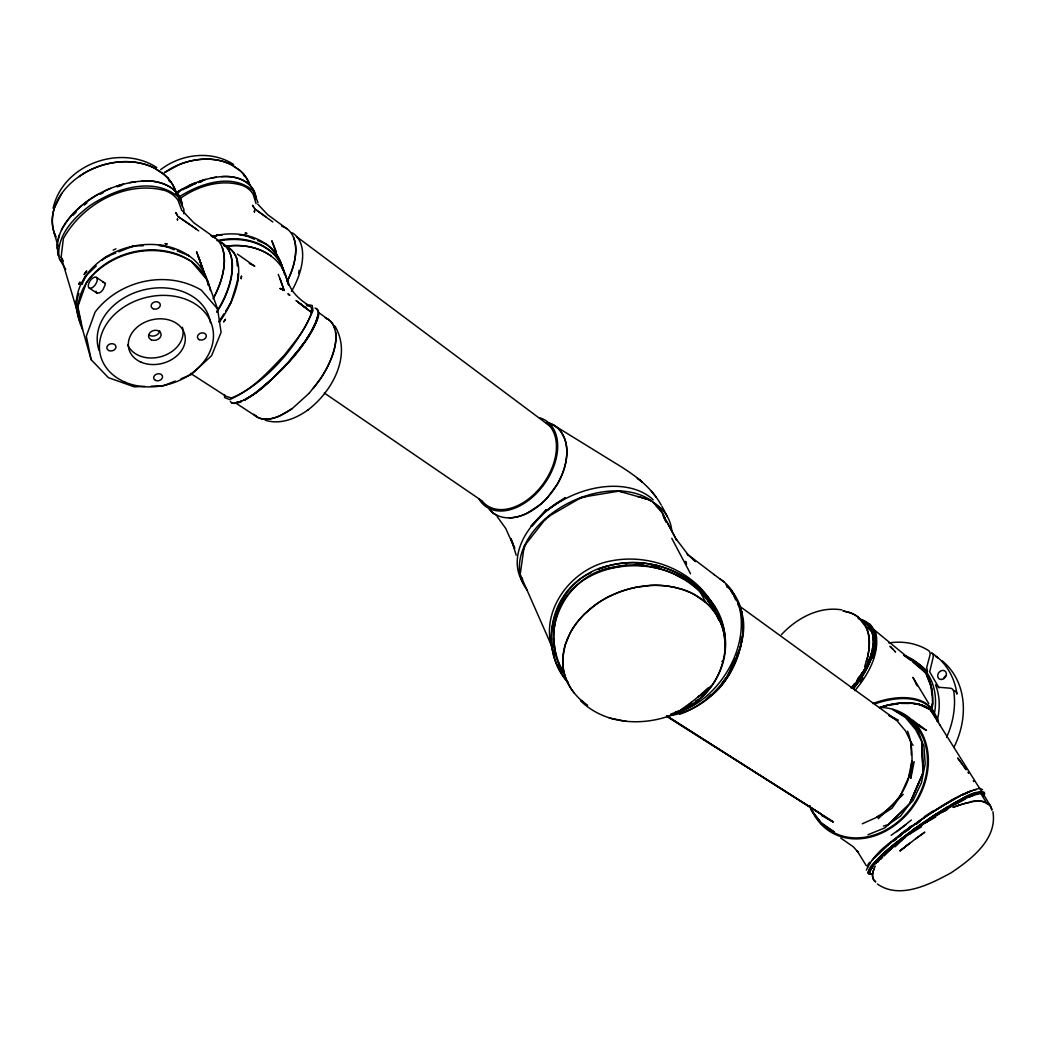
<?xml version="1.0" encoding="UTF-8"?>
<svg xmlns="http://www.w3.org/2000/svg" width="1046" height="1046" viewBox="0 0 1046 1046"><rect width="100%" height="100%" fill="white"/><g stroke="black" fill="none" stroke-linecap="round" stroke-linejoin="round"><path stroke-width="1.5" d="M667.845 715.856C706.155 711.607 739.195 675.206 741.549 637.04M741.784 617.82C742.516 605.189 734.632 593.461 726.002 584.819M183.835 213.763L183.9 209.344L177.912 196.596C152.219 175.924 114.995 189.143 90.309 205.343C73.756 217.646 55.765 236.108 59.204 258.532L65.728 269.397M558.472 662.17L564.448 674.16C536.31 633.615 565.376 574.594 612.917 567.22C654.665 557.544 703.017 579.497 718.955 620.186L715.83 613.231M907.614 731.219C913.289 746.151 912.439 762.691 910.818 778.355L914.165 761.553L908.647 777.283L899.978 796.777L892.068 808.179L881.072 815.357L862.322 823.79M724.695 648.951L724.904 642.401M869.605 658.418L867.5 663.478C873.933 651.03 878.509 627.953 861.904 620.984C887.23 636.7 864.964 671.205 851.967 687.98M910.87 744.883L910.988 742.045L905.535 730.945L896.435 720.079L738.411 605.32M942.877 811.866L946.565 810.035L938.916 813.134M57.203 244.136L57.072 248.464M556.041 654.874C534.231 555.531 681.704 534.401 717.203 616.068M984.495 794.568L984.613 793.169C972.022 787.481 952.488 806.884 940.825 811.16C920.049 824.117 900.175 838.539 881.922 854.87C877.215 860.557 868.703 865.447 868.141 873.371L872.181 874.286L868.991 874.129L867.971 872.39C879.085 852.791 899.822 840.396 917.316 826.837C937.7 813.605 957.783 797.497 981.763 791.6L984.247 792.306L983.75 796.163M883.412 826.065L888.342 824.575L900.475 816.102L909.719 803.616L923.03 772.811L922.049 741.758L917.747 729.925L907.34 717.582L892.709 709.423L905.431 717.491L915.668 729.65L923.893 745.772L925.187 763.868L921.461 782.696L912.988 800.621L885.021 827.804L867.958 834.747M679.795 714.183C727.114 697.957 763.802 632.294 729.65 588.48L726.813 586.871M237.442 281.243L238.096 275.516M562.813 657.882L565.154 644.859L567.52 638.361M79.169 314.977L81.117 324.312L61.126 257.133L63.375 238.54C82.595 203.878 126.226 179.742 165.686 190.751A74.802 41.252 -30.5 0 1 177.964 200.204L181.821 210.534M553.622 632.098L554.55 624.462M318.049 315.369C307.589 347.56 280.642 372.206 255.106 393.231M520.163 574.555L551.883 646.467M298.672 273.333L299.13 270.286M871.331 868.585L872.848 866.467L870.39 870.076L869.788 872.39L870.69 873.685L869.788 872.39C873.881 861.316 885.073 854.517 893.349 846.593M872.403 648.899L873.109 644.375M728.827 675.298C738.973 654.338 751.028 626.685 738.045 604.235M871.109 654.234L871.24 653.554M931.568 708.181L932.483 703.5M908.647 777.283L911.955 760.769M76.515 302.229L77.456 297.613M57.961 239.599L59.387 234.905M873.031 657.895L875.384 648.455M868.075 655.659L864.571 666.825M316.376 321.737L317.879 316.389M888.342 824.575L909.719 803.616L919.303 781.637M722.368 661.033L722.211 661.543M866.402 870.115C875.92 847.992 900.802 836.342 918.519 821.267C937.896 808.715 957.09 794.136 979.723 788.226L982.599 789.743M873.292 657.097L873.711 655.764M53.124 208.285C62.682 164.706 119.963 143.668 156.743 167.504M872.743 872.246L875.227 866.075M78.947 293.455L76.253 300.973L78.515 311.865M82.163 284.434L84.857 276.915L96.258 265.946M706.442 698.65C721.413 689.811 730.997 673.964 736.253 657.738M556.367 616.918L559.087 609.557M523.785 549.163L525.641 544.312M909.719 803.616L923.03 772.811L921.709 745.275M61.453 230.081C77.914 200.021 112.576 182.03 146.218 180.88C161.646 180.527 180.683 188.319 182.383 205.696M315.787 322.979C301.666 350.828 279.491 374.298 254.936 393.309M726.002 679.155L735.403 658.405M736.75 655.437L741.444 645.055M876.47 862.649L876.522 862.545A2.811 1.334 76.3 0 1 876.653 862.349L877.123 862.126A3.334 1.569 80.2 0 1 877.398 862.126L876.953 862.166A2.863 1.347 77.1 0 0 876.522 862.532M309.564 334.38L306.753 338.708M857.851 680.122L862.505 672.565A2.72 1.647 -81.9 0 0 863.002 671.807L862.688 672.343A2.903 1.752 -82 0 1 862.309 672.787A3.36 2 -81 0 1 862.048 672.944M860.793 674.932L861.996 672.983M864.924 668.669L857.89 680.188M228.603 306.504L231.153 301.797M859.616 677.115L860.335 675.808M83.549 280.576L86.635 275.203M303.575 343.245L300.071 347.952M312.022 330.301C314.545 324.705 323.724 312.257 315.042 308.008M725.911 678.07L722.302 682.842M728.291 674.265L733.063 666.655M856.517 681.979L859.851 676.67M218.823 321.92L223.936 313.865M225.635 311.185L230.748 303.118L238.331 278.367L237.952 273.699M61.714 193.458L54.327 208.089A64.277 48.43 -19 0 0 52.928 227.845A65.022 49.005 -18.7 0 0 55.896 236.958A64.551 48.613 -19.1 0 1 58.641 198.269C66.918 184.096 80.62 173.662 95.709 167.582A64.237 48.77 -20.2 0 1 120.552 161.869A64.957 49.476 -20.3 0 1 138.765 162.836M946.97 809.29L946.813 809.526A3.138 2.38 16 0 1 947.297 808.976L947.689 808.715A2.929 2.236 17.4 0 0 947.179 809.068M862.205 679.508L863.107 678.109M296.266 352.79L292.2 357.706M869.2 864.31L869.919 863.251M860.322 682.201L861.812 680.031M287.898 362.635C272.248 378.299 256.466 398.108 234.095 403.508M851.143 688.085L854.595 683.443M879.503 859.629L877.529 862.179L881.137 857.589L874.901 864.009M853.353 688.556C867.33 672.892 892.238 627.129 858.178 618.617M853.301 688.699C867.186 671.977 891.349 629.927 859.537 619.036M532.257 525.981L546.391 509.624L530.793 526.256M878.274 818.652L903.234 794.345M309.276 393.126L320.416 378.887A60.563 29.196 -51.9 0 0 331.268 358.582A61.243 29.719 -51.7 0 0 335.4 344.186A61.479 29.693 -51.9 0 0 335.596 332L333.674 325.594L334.838 328.601M854.817 690.7C868.206 674.814 880.183 653.828 875.803 632.412L870.285 624.41L867.278 623.324M879.294 859.917L882.353 856.413M872.299 860.217L877.333 854.83M874.09 858.191L891.166 842.37L916.361 823.124M884.145 855.942L892.513 847.43M309.237 393.165L292.279 408.528L279.544 415.968A60.563 28.909 -52.8 0 1 264.573 419.171A61.243 29.314 -53.1 0 1 256.126 416.334L236.187 403.338L231.506 402.697L230.355 401.324M73.102 215.215L76.227 211.959M701.866 694.858L710.77 686.163M101.972 260.454L105.398 257.159L115.805 253.014M781.401 634.687C796.542 618.369 818.966 606 841.834 609.896M894.918 846.894L905.025 837.441L901.273 840.343M699.486 695.773L690.674 702.873M699.29 695.943L697.76 697.329L708.037 687.928M584.191 614.237L596.743 603.817M887.819 851.444L890.891 848.803M887.557 845.416L891.427 842.148M544.561 520.215L549.921 515.652M84.465 204.768L86.857 202.741L84.36 204.715M911.367 820.025L896.736 831.675M908.203 844.41L909.615 843.259L900.083 850.816L916.021 838.5M905.914 824.719L891.14 835.336M895.245 839.023L894.278 839.807L904.149 831.152L915.577 823.673L914.466 824.47M929.136 818.704L936.17 813.971M900.083 850.816L908.006 844.567M265.174 420.204C280.223 425.068 296.306 418.492 308.426 409.601M308.112 409.849C332.484 391.178 352.071 355.222 334.995 326.169M903.077 832.878L904.515 831.792M912.857 831.583L908.882 834.512L921.487 826.798M955.887 803.72C964.203 800.543 973.957 791.234 983.266 794.058L990.183 805.603M678.566 711.202C723.244 696.061 740.62 635.51 709.698 599.41C684.672 566.317 637.079 553.818 598.626 569.024C612.224 563.676 627.025 561.689 641.577 562.866M914.466 829.713L918.532 826.798M906.281 835.61L929.371 819.201M708.364 696.688L710.927 694.871M160.626 169.674C181.05 153.827 211.436 149.983 233.598 164.47M690.975 702.664L691.576 702.232L680.75 709.842M179.938 198.701C197.485 185.887 221.491 178.631 242.75 185.547A67.742 36.505 -32 0 1 253.119 194.19L256.074 203.63M917.381 822.404L933.437 811.604M915.747 838.683L924.795 832.158L916.218 838.356M911.746 830.72L917.316 826.837M920.219 820.417L923.971 817.854M921.853 825.046L948.134 808.087L964.804 799.026L960.529 801.21M926.756 821.097L922.114 824.287A65.074 7.871 -35.3 0 0 918.466 826.719M292.239 408.555L287.911 411.483A60.825 29.066 -52.9 0 1 253.995 414.386M951.886 804.544L958.136 800.948M929.11 820.221L925.017 822.993L935.621 817.044M527.223 513.181L540.625 504.277A53.647 35.59 -54.5 0 0 546.862 498.288L557.034 484.677A53.608 35.564 -54.5 0 0 566.854 451.519A53.045 35.198 -54.5 0 0 564.84 439.189L561.336 432.246A53.385 35.42 -54.5 0 0 547.136 422.532M682.567 709.332C711.829 696.584 730.683 663.517 724.329 631.81C716.379 592.507 678.331 565.206 639.446 562.774M175.61 193.353C195.824 178.487 249.183 161.803 256.348 199.25M78.908 176.617L84.255 173.178M169.112 169.609L164.261 172.721L179.533 164.484A58.131 43.88 -23.2 0 1 201.826 159.306A58.785 44.52 -23.4 0 1 218.039 160.195A59.021 44.586 -23.2 0 1 232.16 165.15L239.809 170.38A59.047 44.259 -21.8 0 1 247.967 180.67A58.798 44.102 -21.8 0 1 249.68 184.606M590.755 572.659L590.062 573.103C549.176 592.219 538.598 650.05 568.514 683.208M932.195 812.402L943.74 805.198M937.216 814.952L938.21 814.324M177.467 192.019L182.906 188.738M934.418 810.977L952.174 800.308M940.825 811.16L947.715 806.845M970.387 795.038L974.349 793.339M177.454 192.909L179.99 191.366M685.561 708.116L692.06 704.246M178.683 197.106C199.786 183.625 231.977 172.381 253.237 190.895L257.944 202.545M944.695 804.635L960.293 795.967M103.593 258.898L109.673 255.459M246.503 398.709L247.837 397.964L244.699 399.703M182.527 189.823L191.771 185.129M950.906 806.571L939.203 813.696M100.102 194.321L103.58 192.425M243.757 400.278L245.771 399.193M251.929 395.545C265.056 386.497 276.419 375.109 287.297 363.498C299.587 347.795 317.121 331.66 318.363 310.688L316.454 308.505M695.721 700.951L698.519 699.499M961.875 799.092L967.092 796.411M186.502 187.835L191.797 185.168M983.475 795.457L982.39 793.365L979.854 793.26L968.688 797.183L972.231 795.653M113.164 250.099L115.936 248.843M98.102 194.386C76.933 206.663 51.738 229.139 58.641 256.322M188.489 185.809L194.164 183.272M104.325 191.156L110.654 188.345M961.614 795.352L968.178 792.28M241.391 401.651L238.58 402.736M190.96 185.43L196.23 183.207L193.196 184.488M675.088 712.365L679.573 710.548M175.257 381.032L163.686 385.699L151.278 386.183M181.05 378.704L191.183 374.625L211.619 355.666L221.098 332.301L217.568 308.936L207.239 280.053L191.196 261.265C156.992 240.606 110.379 250.909 86.478 282.459L77.835 306.53L82.699 329.895L91.146 359.667L108.353 377.645L134.228 386.824L145.08 386.419M244.581 400.095L245.392 399.755M681.704 710.626C650.024 726.878 607.02 726.761 580.478 700.715M221.987 235.115L217.254 235.167L213.685 236.592L218.692 235.154M212.756 236.958L217.254 235.167M118.786 251.825L133.666 245.902L143.158 245.771M198.557 182.553L202.623 181.089L198.518 182.331M670.591 714.183L677.167 711.816M876.666 816.913C895.938 806.832 910.36 784.722 911.589 763.057M606.876 566.187C557.257 577.51 532.689 643.656 568.213 682.463M240.606 401.481L241.561 401.154M879.974 707.867L887.518 705.305L898.253 703.827M199.851 181.128L205.487 179.402M117.034 185.979L123.363 184.057M579.432 498.589L585.603 496.641M117.178 186.816L121.781 185.377M129.704 247.484L135.274 245.888M608.288 568.475L626.619 565.206M240.92 401.416L236.435 402.396L238.553 402.161M211.017 178.082L216.391 177.192M129.599 182.605L135.679 181.612M975.892 794.215L976.676 794.071M634.281 587.591L650.468 585.42A83.471 64.747 -20.6 0 1 673.859 587.185M647.853 499.373L651.71 501.296L650.416 500.145L618.761 491.149L621.821 491.633M619.703 490.992L581.681 497.295L546.666 517.535L524.216 546.13L520.071 575.274L522.647 579.17M622.122 563.193L624.096 562.918M901.312 703.396L909.262 703.474M141.563 181.076C158.011 179.454 180.474 186.541 182.03 205.67M221.556 176.709C236.082 175.087 255.76 182.226 256.022 199.224M158.966 245.562L163.712 245.496L174.237 249.759M239.312 234.905L244.032 234.853L254.557 239.259M95.984 291.193A6.381 3.073 -61.4 0 0 96.86 293.102L99.671 292.775A6.381 2.811 -53.8 0 0 103.018 289.585L104.927 285.388A6.394 3.465 -49.9 0 0 104.064 282.512L102.665 282.159M634.216 565.036L642.898 565.52M903.613 655.254L910.608 660.248M914.139 703.971L919.016 704.468L929.541 709.319L924.389 706.194A66.316 37.355 -28.8 0 0 915.368 703.605L904.803 702.899A66.316 37.355 -28.8 0 0 880.732 707.148M306.831 305.759L309.917 306.295A70.801 14.866 -46.6 0 1 311.486 312.296C306.687 328.719 294.697 341.584 284.564 354.908C268.652 371.147 253.106 389.596 231.336 397.99L226.145 396.342L190.66 373.448M306.282 304.438L312.192 305.484L312.989 310.531C297.365 347.063 266.115 382.849 229.754 399.598L224.602 397.585L224.576 394.721M843.808 611.165L850.908 613.008A67.846 42.899 -46.4 0 1 858.151 617.153L865.905 626.842A69.193 43.697 -45.7 0 1 868.795 635.275M609.347 718.066L626.462 721.413M160.221 245.535L167.321 246.948M240.92 234.879L247.209 236.174M656.731 565.428L658.614 565.834M651.553 566.775L659.987 568.802M673.872 587.146L681.129 589.016M985.123 802.19L983.711 801.811L990.117 805.512L991.791 809.748M177.245 250.975L189.287 255.852M257.564 240.515L266.573 244.306A60.563 48.064 -17.2 0 1 282.904 269.933M187.443 255.106L189.156 255.969M249.275 263.422L254.766 266.207L237.39 254.1M889.087 715.386L898.357 720.171M264.952 243.626L266.455 244.411M280.733 280.655L284.12 290.461L280.21 288.513L284.12 290.461L279.923 278.576M280.21 288.513L281.178 289.023M675.925 574.921L682.62 578.53M231.506 402.697L232.447 403.207M821.594 815.488L833.322 822.117L666.642 715.843L832.642 821.385M918.466 725.806L926.495 730.461L918.689 724.695M988.548 803.943L986.391 802.674L980.717 793.26M888.891 715.582L896.435 720.079M232.173 165.15L239.822 170.393A58.38 43.736 -22.1 0 1 249.641 184.541M840.788 838.094L853.405 846.855L858.361 852.503L857.184 850.895L866.35 865.84M666.459 716.275L820.94 813.84M553.596 425.081L615.113 463.038C632.974 473.76 650.965 486.338 661.177 505.048M89.302 288.108L97.33 293.416M96.219 277.295L105.554 283.518M324.338 393.021L482.114 500.956A50.888 33.59 -54.5 0 0 540.403 487.423A50.888 33.59 -54.5 0 0 546.247 422.767M587.656 705.226C574.097 696.27 564.134 681.482 562.892 665.073A82.32 63.1 -19 0 1 564.984 645.604L570.332 632.529A81.209 61.819 -20.3 0 1 584.269 614.29M215.215 238.017L193.824 222.798L182.71 211.161M714.078 574.555L723.976 581.903M190.673 225.112L177.768 216.352L193.353 227.034M714.235 574.659L687.157 554.079L695.564 561.597L692.936 559.27M286.656 228.616L267.711 214.718L257.708 204.127M193.811 227.361L196.256 229.113M306.949 304.242C298.803 298.855 291.18 291.677 288.16 282.119M318.625 312.532L327.882 319.187A61.466 29.38 -53 0 1 333.661 325.594M191.34 225.596L198.701 230.865M309.943 311.146L296.031 300.542L308.4 309.969M265.749 216.718L254.453 208.716L272.797 221.974M176.552 194.111A64.983 48.979 -18.8 0 0 173.021 185.286A65.244 49.162 -18.8 0 0 163.529 174.028L154.795 168.262A65.218 49.554 -20.2 0 0 138.752 162.875M163.542 174.028L154.769 168.262A64.512 49.031 -20.2 0 0 84.203 173.113M300.751 304.177L302.268 305.314M864.794 622.409L867.121 624.135M296.463 236.566L549.555 425.827M302.569 305.537L307.995 309.655M305.354 307.629L298.149 302.202M310.701 311.734L311.46 312.309L309.734 310.989M309.224 310.597L311.146 312.074M299.208 303.013L297.6 301.784L299.169 302.987M871.946 631.496L865.905 626.842A68.905 43.527 -46 0 0 858.387 617.362A67.506 42.651 -46.2 0 0 855.066 615.009A67.493 42.768 -47 0 0 842.867 611.008M724.904 642.362L724.342 635.89A86.23 67.872 -21.6 0 0 714.64 612.198A86.413 68.003 -22.1 0 0 705.775 602.378L694.439 594.612A85.105 67.009 -22.2 0 0 681.194 588.911M913.145 662.236L925.279 672.63L922.794 669.806M912.831 720.249L922.206 727.611M871.292 627.443L924.52 671.153M581.576 700.48L583.55 702.219M652.678 502.158L658.64 507.454M877.424 884.027C899.926 899.861 929.986 884.236 950.958 872.9C971.119 859.394 997.609 839.245 992.916 811.735M892.787 649.069L895.546 652.063L894.814 651.253M655.868 505.715L662.236 512.841L664.04 518.528M217.568 308.936L201.368 290.16C166.536 269.541 119.519 280.25 95.134 312.009L86.308 336.25L91.146 359.667M688.516 555.269L675.794 538.572L664.053 516.489M497.112 516.515L505.689 528.374L514.671 548.352L510.853 538.559L512.618 543.122M562.369 672.748L558.708 665.857M651.148 490.888L656.169 497.19M489.894 509.284L491.764 511.847M962.346 764.208L957.678 758.023L966.256 769.778L963.484 765.777M707.501 600.221L711.999 606.562M60.289 259.813L62.054 262.363L60.576 259.591M968.596 773.334L967.955 772.34M981.161 790.881L930.365 709.829L932.784 713.385M913.053 745.393L910.988 742.045L911.354 754.977M973.316 780.865L973.761 781.597M928.743 703.54L912.91 677.337L916.401 684.241M935.621 717.674L936.196 718.641L935.098 716.798M934.496 715.791L933.568 714.222M936.68 719.452L937.791 721.309M939.936 724.943L940.419 725.78M661.909 506.329L667.309 516.463M61.126 257.133L63.361 261.121M729.65 588.48L732.697 594.206M671.767 538.337L690.543 573.77M700.284 592.128L705.736 602.404A86.373 67.925 -21.7 0 1 716.549 614.943L719.7 620.605A85.641 67.428 -21.3 0 1 724.956 642.388M667.126 522.255L676.723 540.403L675.794 538.572M929.384 680.632L926.56 675.115L931.228 687.144L931.803 694.57M939.02 687.876L929.685 671.833L933.071 657.712A5.413 4.367 -50.5 0 0 931.515 652.913A79.509 64.303 -53.8 0 1 956.959 694.086A5.505 4.511 -51 0 0 953.403 690.635M915.603 682.528L917.25 685.888M167.831 177.441L169.635 181.756M276.275 251.668L271.829 240.724L277.334 256.348M809.617 805.564L811.343 809.839L820.901 822.444L834.368 832.067L821.555 824.078L811.853 811.278L809.578 805.577M278.275 274.418L280.537 280.145M243.417 173.518L244.568 176.539M554.798 655.45C535.879 614.839 570.122 567.69 611.714 560.8C651.723 552.968 698.113 572.057 715.503 609.831M200.989 263.827L196.556 251.681L202.793 268.874M205.931 277.321L198.139 256.061L203.918 271.96M717.033 614.355L718.04 617.362M512.109 541.828L516.201 555.23M285.506 275.32L288.631 285.074L286.669 278.458M558.708 662.785L555.008 650.795L553.491 638.531M54.144 232.591L58.053 246.398M57.569 252.531L58.354 255.433M664.171 516.463L665.308 520.83M236.592 258.257L236.827 259.604M207.239 280.053L207.958 284.708M869.108 637.694L869.474 642.571M237.324 265.919L236.71 258.14A63.139 34.191 -55.4 0 0 223.962 245.509M873.07 636.269L873.332 640.165M741.862 611.4L743.157 635.445M869.88 871.789L869.919 872.887M922.049 741.758L923.03 772.811M99.095 350.528A57.53 44.821 -14.4 0 1 143.367 289.977A57.53 44.821 -14.4 0 1 210.442 322.756M182.37 327.241A28.778 22.411 -14.5 0 1 162.483 356.215A28.778 22.411 -14.5 0 1 127.756 344.958M159.724 330.824A6.381 4.982 -14.4 0 1 155.684 335.491A6.381 4.982 -14.4 0 1 149.12 335.086M163.477 174.054A64.512 48.587 -19.1 0 1 176.526 194.02M219.542 241.534A63.296 34.113 -55.4 0 1 216.862 311.316M210.73 235.572A63.531 34.034 -55.4 0 1 213.724 297.744M222.327 247.719A63.688 34.113 -55.4 0 1 213.031 298.738M80.385 322.469A67.101 53.058 -13.9 0 1 126.566 247.797A67.101 53.058 -13.9 0 1 208.429 285.153M82.66 329.425A67.284 53.098 -14 0 1 127.39 253.55A67.284 53.098 -14 0 1 210.351 290.579M220.065 240.763A60.733 48.064 -17.3 0 1 284.617 273.568M225.321 246.294A61.073 48.312 -17.3 0 1 271.11 255.995M225.858 246.307A60.851 48.038 -17.4 0 1 286.97 279.661M223.883 245.653A62.969 34.113 -55.4 0 1 219.634 321.697M222.131 243.234A63.152 34.047 -55.4 0 1 216.718 312.296M333.556 325.711A60.786 29.092 -53.1 0 0 325.28 317.945A61.217 29.314 -53.1 0 1 327.843 319.161M335.518 332.053A60.812 29.249 -51.9 0 1 313.185 388.497M256.126 416.334A61.492 29.38 -52.9 0 1 253.982 414.438M292.096 232.787A57.582 32.021 -54.6 0 1 291.494 291.35M287.219 281.322A57.726 31.929 -54.6 0 0 293.521 237.429A57.726 31.942 -54.6 0 0 281.74 226.211M293.573 237.377A57.935 32.047 -54.6 0 1 287.362 280.943M282.119 267.018A60.407 47.933 -17.2 0 1 282.747 269.973M211.959 236.566A60.407 47.933 -17.2 0 1 281.727 265.579M216.888 240.685A60.563 47.959 -17.3 0 1 284.695 274.85M169.125 169.504A58.38 44.115 -23.3 0 1 232.147 165.19M539.252 417.668A52.405 34.596 -54.5 0 1 543.593 485.03A52.405 34.596 -54.5 0 1 479.042 499.047M547.28 422.571A53.372 35.368 -54.4 0 1 566.671 455.978A53.372 35.368 -54.4 0 1 540.547 504.277M540.638 504.303A53.372 35.433 -54.5 0 1 489.005 509.01M527.119 513.233A53.647 35.59 -54.5 0 1 509.088 517.875M496.955 515.377A53.647 35.59 -54.5 0 1 491.581 511.899M637.733 496.497A78.005 52.038 -26.2 0 1 646.637 499.269M653.541 502.695A78.005 52.038 -26.2 0 1 671.767 530.649M879.372 707.593A66.578 37.499 -28.8 0 1 931.62 710.391M919.016 704.468A66.264 37.329 -28.8 0 1 938.576 722.315M874.626 703.971A66.146 37.368 -28.8 0 1 935.961 717.974M879.882 707.423A69.454 56.51 -56.3 0 1 914.426 804.753A69.454 56.51 -56.3 0 1 811.408 809.277M905.771 831.596A60.642 6.747 -35.5 0 1 909.589 828.759M899.233 835.466A61.753 9.636 -34.9 0 1 902.502 832.943M899.05 836.878A61.256 7.701 -35.5 0 1 901.56 834.917M893.611 841.206A62.172 7.257 -35.8 0 1 896.317 839.01M880.222 851.366A66.539 9.479 -34.8 0 1 884.066 847.848M877.803 854.556A69.18 8.917 -35.6 0 1 880.405 852.045M867.84 865.029A76.018 10.395 -34.8 0 1 869.527 862.27M868.167 865.774A77.339 10.499 -34.7 0 1 868.402 865.29M867.788 867.003A79.208 10.473 -35.4 0 1 868.102 866.14M968.518 791.992A80.424 10.656 -35.3 0 1 970.23 791.312M972.558 790.632A80.973 10.682 -35.2 0 0 968.426 792.227A79.391 10.499 -35.3 0 0 961.967 795.208M973.591 790.292A80.973 10.682 -35.2 0 1 976.336 789.573M952.592 799.889A76.319 10.081 -35.3 0 1 955.233 798.438M960.764 795.352A78.071 10.329 -35.3 0 1 963.091 794.215M924.246 816.782A66.029 9.492 -35.5 0 1 933.097 810.951M909.092 827.608A61.505 8.878 -35.3 0 1 911.589 825.791M916.087 824.3A62.42 7.152 -35.3 0 1 920.258 821.372M547.973 516.476A78.162 52.274 -26.2 0 1 666.067 522.255M527.315 590.258A78.162 52.274 -26.2 0 1 545.554 518.541M523.366 583.053A77.927 52.261 -26.2 0 1 556.38 503.963A77.927 52.261 -26.2 0 1 653.175 499.805M720.04 578.974A77.835 57.399 -56 0 1 736.41 651.972A77.835 57.399 -56 0 1 673.336 713.96M722.538 661.046A80.83 63.701 -20.5 0 1 722.394 661.556M688.516 591.709A86.047 67.585 -21.8 0 1 705.749 602.404M688.438 591.814A84.36 66.186 -21.6 0 0 674.605 587.434C656.169 583.21 636.674 585.59 619.062 592.101A81.183 61.806 -20 0 0 596.808 603.882M567.638 638.387A80.738 61.413 -20.3 0 1 590.284 608.89M590.166 608.798A80.49 61.466 -19.9 0 1 610.759 595.645M574.254 693.093A85.471 65.623 -16.5 0 1 567.52 682.423L565.206 676.618A83.458 64.107 -18.1 0 1 562.8 657.882M610.838 595.789A81.104 61.583 -20 0 1 634.294 587.734M703.958 692.897A76.959 67.362 -9 0 1 700.82 695.878M689.667 703.958A76.28 66.094 -9.9 0 1 689.079 704.324M873.959 869.161A72.135 22.633 -30.7 0 0 872.939 878.287L873.959 880.209A72.775 22.973 -30.3 0 0 875.528 881.804M880.994 859.158A69.977 21.025 -32 0 1 882.667 857.158M988.548 803.956A71.834 23.953 -34.3 0 1 991.83 809.983M958.306 805.472A71.926 23.77 -34.4 0 1 970.583 802.138M970.806 801.89A72.605 24.333 -34.9 0 1 983.802 801.733M910.752 832.708A66.46 8.708 -35.3 0 1 914.701 829.818M893.153 846.672A65.493 9.1 -35.2 0 1 900.671 840.592M909 834.224A65.493 9.1 -35.2 0 1 921.879 824.941M900.802 840.566A64.97 9.022 -35.2 0 1 908.935 834.329M874.626 881.098A72.658 22.842 -30.4 0 1 873.083 872.089M875.659 881.739A72.841 22.973 -30.1 0 1 874.757 881.02M977.056 801.131A72.932 24.489 -35 0 1 983.828 801.694M958.267 805.512A72.03 23.6 -34.2 0 1 970.492 802.177M970.976 801.628A72.422 24.411 -35.1 0 1 977.199 800.975M895.716 711.254A68.435 55.673 -56.3 0 1 915.08 802.177A68.435 55.673 -56.3 0 1 823.777 825.477M820.456 822.038A68.435 55.673 -56.3 0 1 818.417 819.541M733.704 595.749A76.685 56.549 -56 0 1 735.743 599.986M699.565 700.415A76.685 56.549 -56 0 1 697.067 702.141M941.766 660.601A79.221 64.251 -53.8 0 1 953.887 747.406M935.438 656.339A79.221 64.251 -53.8 0 1 938.066 657.947M946.565 737.417A79.679 64.329 -53.8 0 0 953.821 691.668A5.518 4.511 -51 0 0 950.278 688.229L938.811 687.235L935.582 684.855A62.865 50.757 -53.8 0 1 937.02 721.204M888.917 642.911A79.679 64.329 -53.8 0 1 928.39 650.455A5.426 4.367 -50.6 0 1 929.946 655.267L926.704 667.44L927.514 671.65A62.865 50.757 -53.8 0 0 917.499 663.452M943.675 678.527A4.89 3.988 -50.6 0 1 946.486 675.35M907.536 657.62A63.022 50.77 -53.8 0 1 934.444 713.372M924.664 671.035A63.322 50.953 -53.8 0 1 931.751 710.587M904.672 655.554A63.022 50.705 -53.8 0 1 932.038 691.498L932.601 703.082A63.035 50.718 -53.8 0 1 931.973 709.123M872.743 703.566A66.225 37.434 -28.8 0 1 934.143 712.692M873.488 657.019A73.442 34.257 -44.4 0 1 873.044 658.365M875.345 649.174A75.194 34.492 -45 0 1 875.11 650.442M875.764 647.801A76.018 35.368 -44.2 0 1 875.58 649.043M869.344 642.636A68.539 42.991 -46.2 0 1 866.376 661.255M865.879 626.868A69.141 43.605 -45.9 0 1 869.043 637.733M858.871 676.971A66.539 40.559 -47.1 0 1 857.119 679.939M868.546 635.406A69.023 43.409 -46 0 1 867.775 655.724M241.443 276.249L241.234 278.615L241.443 276.249M946.512 810.022L946.656 809.617A3.596 2.746 17.1 0 1 946.892 809.251L947.009 809.133A2.994 2.301 18.6 0 1 947.48 808.741L948.134 808.506A2.929 2.236 17.6 0 0 947.506 808.754L947.009 809.133A3.334 2.523 15.7 0 0 946.552 809.879L946.512 810.022M79.431 283.218L78.934 284.42L79.967 282.028L79.431 283.218M225.4 319.409L223.779 321.789L225.4 319.409M84.948 273.398L84.072 274.601L86.766 270.927L84.948 273.398M547.28 510.108L565.311 497.765L556.681 503.034A77.639 52.091 -26.2 0 0 547.28 510.108M253.799 394.172L246.791 398.644L253.799 394.172M958.345 805.381L952.945 807.394L958.384 805.368M643.604 564.997L635.837 564.487L643.604 564.997M166.458 243.875L164.98 243.548L167.203 244.045L166.458 243.875M246.372 233.402L245.052 233.114L247.026 233.559L246.372 233.402M659.189 567.952L651.318 566.134L659.189 567.952M639.877 480.153L637.367 478.218L642.283 482.075L639.877 480.153M289.075 294.697L287.925 293.704L289.847 295.364L289.075 294.697M891.1 647.409L889.989 646.297L892.826 649.135L891.1 647.409M253.21 206.428L252.504 205.304L254.139 207.945L253.21 206.428M176.473 213.815L175.715 212.573L177.467 215.489L176.473 213.815M686.124 563.14L685.535 561.362L686.49 564.291L686.124 563.14M254.479 212.024L254.361 211.031L254.479 212.024M177.493 220.026L177.454 218.915L177.493 220.026M124.945 382.104A57.752 44.847 -14.5 0 0 213.358 338.303A57.752 44.847 -14.5 0 0 131.038 302.974A57.752 44.847 -14.5 0 0 124.945 382.104M141.249 362.243A28.87 22.424 -14.5 0 0 185.273 340.068A28.87 22.424 -14.5 0 0 143.89 322.717A28.87 22.424 -14.5 0 0 141.249 362.243M153.082 308.727A4.642 3.661 -14.4 0 0 160.286 305.34A4.642 3.661 -14.4 0 0 153.775 302.268A4.642 3.661 -14.4 0 0 153.082 308.727M108.823 350.554A4.629 3.596 -12.9 0 0 115.975 347.18A4.629 3.596 -12.9 0 0 109.412 344.239A4.629 3.596 -12.9 0 0 108.823 350.554M155.54 380.417A4.524 3.465 -14.7 0 0 162.548 377.109A4.524 3.465 -14.7 0 0 156.22 374.285A4.524 3.465 -14.7 0 0 155.54 380.417M199.263 339.649A4.537 3.53 -16.3 0 0 206.31 336.328A4.537 3.53 -16.3 0 0 200.034 333.399A4.537 3.53 -16.3 0 0 199.263 339.649M151.212 339.806A6.394 4.982 -14.5 0 0 161.123 335.151A6.394 4.982 -14.5 0 0 152.154 331.02A6.394 4.982 -14.5 0 0 151.212 339.806M91.551 288.055A6.42 3.282 -55.9 0 0 97.134 278.511A6.42 3.282 -55.9 0 0 89.616 281.557A6.42 3.282 -55.9 0 0 91.551 288.055M941.962 679.429A4.916 4.001 -50.7 0 0 945.859 671.963A4.916 4.001 -50.7 0 0 938.262 673.441A4.916 4.001 -50.7 0 0 941.962 679.429"/></g></svg>
